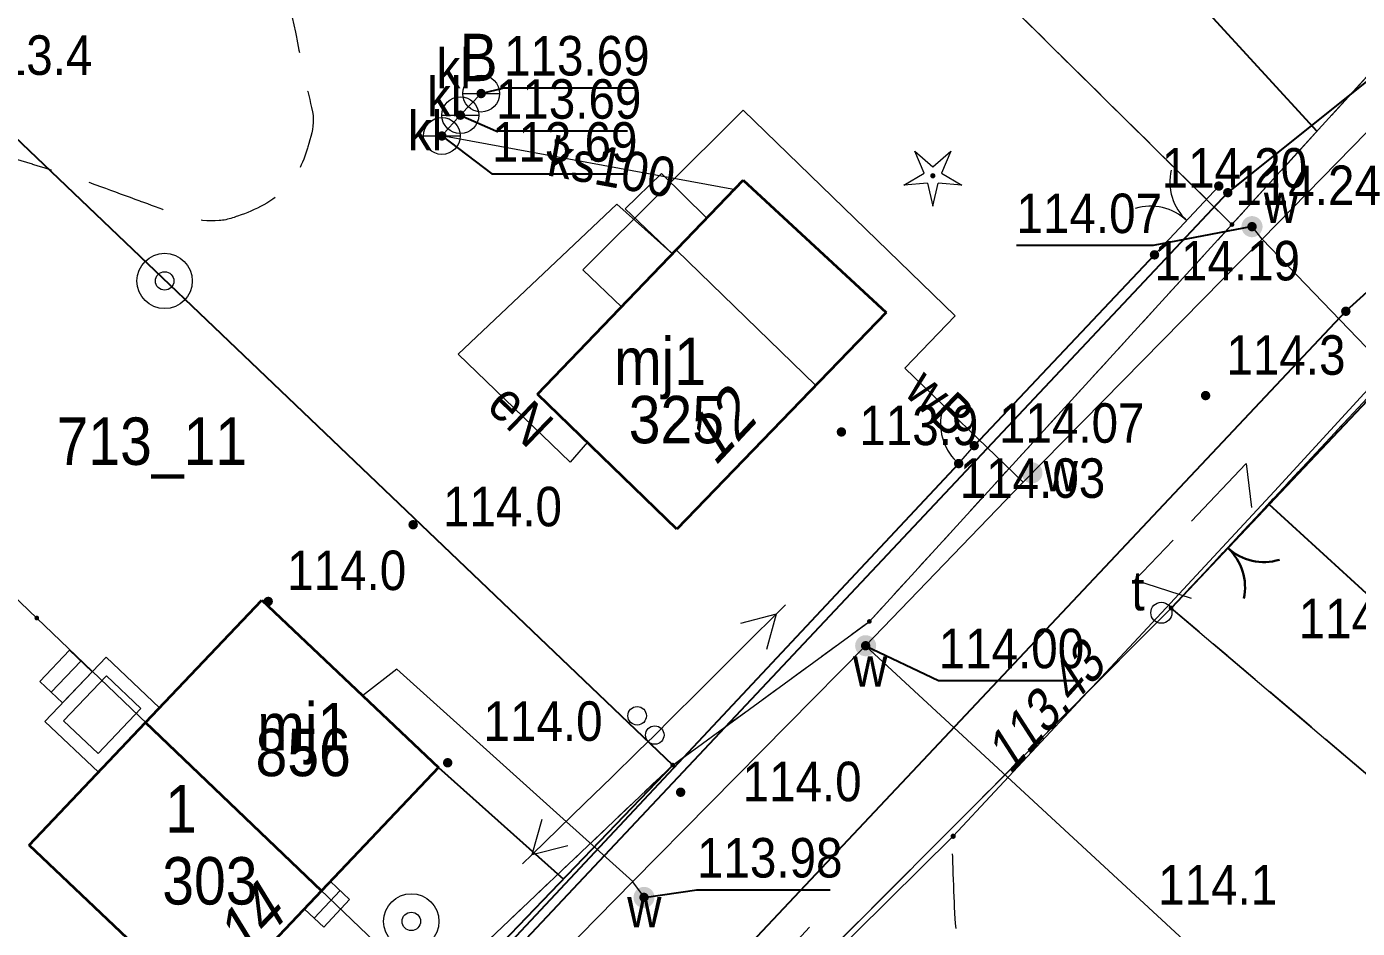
# Model space of a CAD drawing. Extents: x 6512885 to 6513481, y 5959590 to 5960000.
# Drawn here: x 6513094.7 to 6513145.2, y 5959840 to 5959874.2 of the extents above; entities that cross this region are included whole.
import ezdxf
from ezdxf.enums import TextEntityAlignment as Align

# ---------------------------------------------------------------- set-up
doc = ezdxf.new("R2010")
doc.units = 0
doc.header["$MEASUREMENT"] = 0
for name, pattern in [('217-1000', [2.8, 2.1, -0.7]), ('218-1000', [1.4, 0.7, -0.7]), ('219-1000', [0]), ('3.0_1.5', [4.5, 3, -1.5]), ('ktok02-1000', [0]), ('ktok04-1000', [0]), ('mz3.0_1.0', [4, 3, -1])]:
    doc.linetypes.add(name, pattern=pattern)
doc.layers.get('0').update_dxf_attribs({"color": 2, "linetype": 'CONTINUOUS', "lineweight": 5})
for name, color, linetype in [('203-Punkt załamania granicy działki nie stabilizowany', 7, 'CONTINUOUS'), ('210-Oznaczenie użytku', 7, 'CONTINUOUS'), ('211-Nr działki', 7, 'CONTINUOUS'), ('217-Granica konturu klasyfikcyjnego', 7, 'CONTINUOUS'), ('218-Granica użytku', 7, 'CONTINUOUS'), ('219-Linia granicy', 7, 'CONTINUOUS'), ('238-Punkt adresowy budynku', 7, 'CONTINUOUS'), ('312-Budynek (powierzchnia)', 7, 'CONTINUOUS'), ('312-Numer ewidencyjny budynku', 7, 'CONTINUOUS'), ('312-Numer ewidencyjny budynku-Atr124', 7, 'CONTINUOUS'), ('352-schody (powierzchnia)', 7, 'CONTINUOUS'), ('354-Taras weranda', 7, 'CONTINUOUS'), ('510-Podpora jednosłupowa symb.-SEPOW', 7, 'CONTINUOUS'), ('521-Kierunek linii-STPOW', 7, 'CONTINUOUS'), ('626-Punkt rzędnej przewodu-STPOD', 7, 'CONTINUOUS'), ('626-Punkt rzędnej przewodu-STPOD-Atr2', 7, 'CONTINUOUS'), ('811-Warstwica ciągła linia', 7, 'CONTINUOUS'), ('812-Warstwica pomocnicza linia', 7, 'CONTINUOUS'), ('905-Brama w ogrodzeniu', 7, 'CONTINUOUS'), ('brama (linia)', 7, 'CONTINUOUS'), ('brama (linia) - symbol', 7, 'CONTINUOUS'), ('drzewo iglaste (punkt)', 7, 'CONTINUOUS'), ('furtka (linia)', 7, 'CONTINUOUS'), ('furtka (linia) - symbol', 7, 'CONTINUOUS'), ('inny blok budynku (powierzchna)', 7, 'CONTINUOUS'), ('jezdnia (powierzchnia)', 7, 'CONTINUOUS'), ('krawężnik (linia)', 7, 'CONTINUOUS'), ('ogrodzenie trwałe (linia)', 7, 'CONTINUOUS'), ('osadnik kanalizacji lokalnej (dół Chambeau) (punkt)', 7, 'CONTINUOUS'), ('osadnik kanalizacji lokalnej (dół Chambeau) (punkt)-Atr17', 7, 'CONTINUOUS'), ('przewód elektroenergetyczny (linia)', 7, 'CONTINUOUS'), ('przewód elektroenergetyczny (linia)-Atr1', 7, 'CONTINUOUS'), ('przewód elektroenergetyczny niskiego napięcia (linia) - symbol', 7, 'CONTINUOUS'), ('przewód kanalizacyjny (linia)', 7, 'CONTINUOUS'), ('przewód kanalizacyjny (linia)-Atr1', 7, 'CONTINUOUS'), ('przewód telekomunikacyjny (linia)', 7, 'CONTINUOUS'), ('przewód wodociągowy (linia)', 7, 'CONTINUOUS'), ('przewód wodociągowy (linia)-Atr1', 7, 'CONTINUOUS'), ('punkt o określonej wysokości (sieć kanalizacyjna)', 7, 'CONTINUOUS'), ('punkt o określonej wysokości (sieć kanalizacyjna)-Atr2', 7, 'CONTINUOUS'), ('punkt o określonej wysokości (sieć wodociągowa)', 7, 'CONTINUOUS'), ('punkt o określonej wysokości (sieć wodociągowa)-Atr2', 7, 'CONTINUOUS'), ('punkt wysokościowy naturalny', 7, 'CONTINUOUS'), ('punkt wysokościowy naturalny-Atr2', 7, 'CONTINUOUS'), ('punkt wysokościowy sztuczny', 7, 'CONTINUOUS'), ('punkt wysokościowy sztuczny-Atr2', 7, 'CONTINUOUS'), ('studnia (punkt)', 7, 'CONTINUOUS'), ('właz okrągły - siec telekomunikacyjna (punkt)', 7, 'CONTINUOUS'), ('właz okrągły - siec telekomunikacyjna (punkt)-Atr17', 7, 'CONTINUOUS'), ('zasuwa - siec wodociągowa (punkt)', 7, 'CONTINUOUS'), ('zasuwa - siec wodociągowa (punkt)-Atr17', 7, 'CONTINUOUS')]:
    doc.layers.add(name, color=color, linetype=linetype)
doc.styles.get("Standard").update_dxf_attribs({"font": 'txt', "width": 0.75})
doc.linetypes.add('902-1000', pattern='A,5,0,[1,ksztalty.shx,S=1,R=0,X=0,Y=0],5', length=10)

# ---------------------------------------------------------------- blocks, each defined once
blk = doc.blocks.new('US13')
at = {"color": 0, "linetype": 'Continuous', "lineweight": 13}
for radius in [1.05, 0.35]:
    blk.add_circle((0, 0), radius, dxfattribs=at)
blk = doc.blocks.new('PW01')
at = {"linetype": 'Continuous', "lineweight": 13}
h = blk.add_hatch(color=0, dxfattribs=at)
edge = h.paths.add_edge_path()
edge.add_arc((0, 0), 0.18, 0, 360)
blk = doc.blocks.new('US07')
at = {"color": 0, "linetype": 'Continuous', "lineweight": 13}
blk.add_line((-0.7, 0), (0.7, 0), dxfattribs=at)
blk.add_circle((0, 0), 0.7, dxfattribs=at)
blk = doc.blocks.new('510')
at = {"color": 0, "linetype": 'Continuous', "lineweight": 0}
blk.add_circle((0, 0), 0.35, dxfattribs=at)
blk = doc.blocks.new('US25')
at = {"linetype": 'Continuous', "lineweight": 13}
h = blk.add_hatch(color=0, dxfattribs=at)
edge = h.paths.add_edge_path()
edge.add_arc((0, 0), 0.4, 0, 360)
blk = doc.blocks.new('521')
at = {"color": 0, "linetype": 'Continuous', "lineweight": 0}
for p, q in [((6.65, 0), (5.519, 1.131)), ((1.05, 0), (9.05, 0)), ((4.581, 0), (3.45, -1.131))]:
    blk.add_line(p, q, dxfattribs=at)
blk = doc.blocks.new('OP011')
at = {"linetype": 'Continuous', "lineweight": 13}
h = blk.add_hatch(color=0, dxfattribs=at)
edge = h.paths.add_edge_path()
edge.add_arc((0, 0), 0.1, 0, 360)
at = {"color": 0, "linetype": 'Continuous', "lineweight": 13}
for p, q in [((-0.324, 0.105), (-0.679, 0.935)), ((-0.679, 0.935), (0, 0.341)), ((0, 0.341), (0.679, 0.935)), ((0.679, 0.935), (0.324, 0.105)), ((-1.099, -0.357), (-0.324, 0.105)), ((0.324, 0.105), (1.099, -0.357)), ((-0.2, -0.275), (-1.099, -0.357)), ((-0.2, -0.275), (0, -1.155)), ((0, -1.155), (0.2, -0.275)), ((1.099, -0.357), (0.2, -0.275))]:
    blk.add_line(p, q, dxfattribs=at)
blk = doc.blocks.new('621')
at = {"linetype": 'Continuous', "lineweight": 0}
h = blk.add_hatch(color=0, dxfattribs=at)
edge = h.paths.add_edge_path()
edge.add_arc((0, 0), 0.1, 0, 360)
blk = doc.blocks.new('PW02')
at = {"linetype": 'Continuous', "lineweight": 13}
h = blk.add_hatch(color=0, dxfattribs=at)
edge = h.paths.add_edge_path()
edge.add_arc((0, 0), 0.18, 0, 360)
blk = doc.blocks.new('US22')
at = {"color": 0, "linetype": 'Continuous', "lineweight": 0}
blk.add_circle((0, 0), 0.4, dxfattribs=at)
blk = doc.blocks.new('905')
at = {"color": 0, "linetype": 'Continuous', "lineweight": 30}
for centre, start, end in [((-2, 0), 0, 60), ((2, 0), 120, 180)]:
    blk.add_arc(centre, 2, start, end, dxfattribs=at)
blk = doc.blocks.new('PE04')
at = {"color": 0, "linetype": 'Continuous', "lineweight": 13}
for p, q in [((6.5, 0), (5.288, 0.7)), ((0.9, 0), (0, 0)), ((0.9, 0), (2.3, 0)), ((2.3, 0), (3.7, 0)), ((3.7, 0), (5.1, 0)), ((5.1, 0), (6.5, 0)), ((6.5, 0), (5.288, -0.7)), ((6.5, 0), (7, 0))]:
    blk.add_line(p, q, dxfattribs=at)
blk = doc.blocks.new('OK02')
at = {"color": 0, "linetype": 'Continuous', "lineweight": 0}
for centre, start, end in [((-2, 0), 0, 60), ((2, 0), 120, 180)]:
    blk.add_arc(centre, 2, start, end, dxfattribs=at)
blk = doc.blocks.new('OK04')
at = {"color": 0, "linetype": 'Continuous', "lineweight": 0}
blk.add_arc((2, 0), 2, 120, 180, dxfattribs=at)
blk = doc.blocks.new('203')
at = {"linetype": 'Continuous', "lineweight": 0}
h = blk.add_hatch(color=0, dxfattribs=at)
edge = h.paths.add_edge_path()
edge.add_arc((0, 0), 0.09, 0, 360)

msp = doc.modelspace()

# ---------------------------------------------------------------- linework, layer by layer
at = {"layer": '217-Granica konturu klasyfikcyjnego', "color": 3, "linetype": '217-1000', "lineweight": 13, "flags": 128}
for points in [[(6513109.96, 5959896.8), (6513140.48, 5959866.67)], [(6513140.48, 5959866.67), (6513166.52, 5959895.23)], [(6513138.17, 5959852.12), (6513114.7, 5959828.57)], [(6513177.65, 5959818.6), (6513138.17, 5959852.12)]]:
    msp.add_lwpolyline(points, dxfattribs=at)
at = {"layer": '218-Granica użytku', "color": 3, "linetype": '218-1000', "lineweight": 13, "flags": 128}
for points in [[(6513140.48, 5959866.67), (6513109.96, 5959896.8)], [(6513140.48, 5959866.67), (6513166.52, 5959895.23)], [(6513081.92, 5959881.81), (6513119.26, 5959846.16)], [(6513157.34, 5959872.64), (6513138.17, 5959852.12)], [(6513126.72, 5959851.61), (6513140.48, 5959866.67)], [(6513138.17, 5959852.12), (6513114.7, 5959828.57)], [(6513177.65, 5959818.6), (6513138.17, 5959852.12)], [(6513119.26, 5959846.16), (6513126.72, 5959851.61)], [(6513110.07, 5959837.43), (6513119.26, 5959846.16)]]:
    msp.add_lwpolyline(points, dxfattribs=at)
at = {"layer": '219-Linia granicy', "color": 7, "linetype": '219-1000', "lineweight": 13, "flags": 128}
for points in [[(6513140.48, 5959866.67), (6513104.19, 5959902.51)], [(6513140.48, 5959866.67), (6513166.52, 5959895.23)], [(6513119.26, 5959846.16), (6513081.92, 5959881.81)], [(6513157.34, 5959872.64), (6513138.17, 5959852.12)], [(6513126.72, 5959851.61), (6513140.48, 5959866.67)], [(6513082.65, 5959863.7), (6513095.13, 5959851.74)], [(6513114.7, 5959828.57), (6513138.17, 5959852.12)], [(6513138.17, 5959852.12), (6513177.65, 5959818.6)], [(6513095.13, 5959851.74), (6513110.07, 5959837.43)], [(6513119.26, 5959846.16), (6513126.72, 5959851.61)], [(6513119.26, 5959846.16), (6513110.07, 5959837.43)]]:
    msp.add_lwpolyline(points, dxfattribs=at)
at = {"layer": '312-Budynek (powierzchnia)', "color": 7, "linetype": 'Continuous', "lineweight": 35, "flags": 128}
for points in [[(6513114.13, 5959860.24), (6513121.93, 5959868.36)], [(6513121.93, 5959868.36), (6513127.36, 5959863.33)], [(6513127.36, 5959863.33), (6513119.41, 5959855.11)], [(6513119.41, 5959855.11), (6513114.13, 5959860.24)], [(6513099.26, 5959847.78), (6513103.67, 5959852.42)], [(6513103.67, 5959852.42), (6513110.37, 5959846.07)], [(6513094.84, 5959843.12), (6513099.26, 5959847.78)], [(6513099.26, 5959847.78), (6513105.93, 5959841.39)], [(6513105.93, 5959841.39), (6513099.26, 5959847.78)], [(6513110.37, 5959846.07), (6513105.93, 5959841.39)], [(6513101.54, 5959836.76), (6513094.84, 5959843.12)], [(6513105.93, 5959841.39), (6513101.54, 5959836.76)]]:
    msp.add_lwpolyline(points, dxfattribs=at)
at = {"layer": '352-schody (powierzchnia)', "color": 7, "linetype": 'Continuous', "lineweight": 18}
for p, q in [((6513096.37, 5959850.52), (6513095.25, 5959849.33)), ((6513095.67, 5959848.93), (6513096.8, 5959850.11)), ((6513097.23, 5959849.7), (6513096.37, 5959850.52)), ((6513096.11, 5959848.52), (6513097.23, 5959849.7)), ((6513095.25, 5959849.33), (6513096.11, 5959848.52)), ((6513105.29, 5959840.7), (6513106.27, 5959841.75)), ((6513106.27, 5959841.75), (6513107, 5959841.06)), ((6513105.65, 5959840.35), (6513106.64, 5959841.4)), ((6513107, 5959841.06), (6513106.02, 5959840.01)), ((6513106.02, 5959840.01), (6513105.29, 5959840.7))]:
    msp.add_line(p, q, dxfattribs=at)
at = {"layer": '352-schody (powierzchnia)', "color": 7, "linetype": 'Continuous', "lineweight": 18, "flags": 128}
msp.add_lwpolyline([(6513120.54, 5959866.93), (6513119.26, 5959865.55), (6513117.45, 5959867.27), (6513118.83, 5959868.61)], close=True, dxfattribs=at)
msp.add_lwpolyline([(6513120.54, 5959866.93), (6513119.26, 5959865.55), (6513117.45, 5959867.27), (6513118.83, 5959868.61)], close=True, dxfattribs=at)
at = {"layer": '354-Taras weranda', "color": 0, "lineweight": 13}
for p, q in [((6513095.44, 5959847.82), (6513097.76, 5959850.26)), ((6513097.76, 5959850.26), (6513099.79, 5959848.33)), ((6513096.147, 5959847.838), (6513097.778, 5959849.553)), ((6513097.778, 5959849.553), (6513099.083, 5959848.312)), ((6513099.083, 5959848.312), (6513097.452, 5959846.597)), ((6513099.79, 5959848.33), (6513097.47, 5959845.89)), ((6513097.47, 5959845.89), (6513095.44, 5959847.82)), ((6513097.452, 5959846.597), (6513096.147, 5959847.838))]:
    msp.add_line(p, q, dxfattribs=at)
at = {"layer": '811-Warstwica ciągła linia', "color": 32, "linetype": 'Continuous', "lineweight": 13, "flags": 128}
msp.add_lwpolyline([(6513130.014, 5959839.957), (6513129.992, 5959840.148), (6513129.976, 5959840.339), (6513129.964, 5959840.531), (6513129.96, 5959840.61), (6513129.955, 5959840.724), (6513129.947, 5959840.942), (6513129.938, 5959841.16), (6513129.93, 5959841.378), (6513129.921, 5959841.596), (6513129.913, 5959841.814), (6513129.905, 5959842.032), (6513129.898, 5959842.25), (6513129.89, 5959842.468), (6513129.883, 5959842.686), (6513129.88, 5959842.79)], dxfattribs=at)
at = {"layer": '812-Warstwica pomocnicza linia', "color": 32, "linetype": '3.0_1.5', "lineweight": 13, "flags": 128}
msp.add_lwpolyline([(6513103.44, 5959894.01), (6513103.419, 5959893.755), (6513103.398, 5959893.5), (6513103.377, 5959893.245), (6513103.356, 5959892.99), (6513103.335, 5959892.735), (6513103.314, 5959892.48), (6513103.293, 5959892.225), (6513103.272, 5959891.97), (6513103.251, 5959891.715), (6513103.23, 5959891.46), (6513103.209, 5959891.205), (6513103.196, 5959891.033), (6513103.182, 5959890.861), (6513103.169, 5959890.689), (6513103.156, 5959890.517), (6513103.143, 5959890.345), (6513103.13, 5959890.173), (6513103.118, 5959890.001), (6513103.106, 5959889.829), (6513103.1, 5959889.74), (6513103.095, 5959889.657), (6513103.082, 5959889.431), (6513103.073, 5959889.205), (6513103.066, 5959888.979), (6513103.062, 5959888.753), (6513103.061, 5959888.527), (6513103.061, 5959888.301), (6513103.064, 5959888.075), (6513103.069, 5959887.849), (6513103.075, 5959887.623), (6513103.08, 5959887.48), (6513103.083, 5959887.397), (6513103.096, 5959887.063), (6513103.109, 5959886.729), (6513103.123, 5959886.395), (6513103.138, 5959886.061), (6513103.153, 5959885.727), (6513103.169, 5959885.393), (6513103.185, 5959885.059), (6513103.201, 5959884.725), (6513103.218, 5959884.391), (6513103.23, 5959884.14), (6513103.234, 5959884.057), (6513103.243, 5959883.871), (6513103.251, 5959883.684), (6513103.26, 5959883.498), (6513103.269, 5959883.312), (6513103.279, 5959883.126), (6513103.29, 5959882.94), (6513103.302, 5959882.754), (6513103.315, 5959882.568), (6513103.331, 5959882.383), (6513103.34, 5959882.28), (6513103.349, 5959882.197), (6513103.375, 5959882.018), (6513103.408, 5959881.84), (6513103.448, 5959881.663), (6513103.492, 5959881.487), (6513103.538, 5959881.311), (6513103.585, 5959881.136), (6513103.63, 5959880.96), (6513103.673, 5959880.783), (6513103.712, 5959880.606), (6513103.73, 5959880.51), (6513103.745, 5959880.428), (6513103.813, 5959880.03), (6513103.878, 5959879.632), (6513103.942, 5959879.234), (6513104.004, 5959878.835), (6513104.067, 5959878.436), (6513104.131, 5959878.037), (6513104.196, 5959877.639), (6513104.265, 5959877.241), (6513104.338, 5959876.844), (6513104.4, 5959876.53), (6513104.417, 5959876.448), (6513104.473, 5959876.173), (6513104.531, 5959875.898), (6513104.589, 5959875.623), (6513104.648, 5959875.348), (6513104.707, 5959875.073), (6513104.766, 5959874.799), (6513104.825, 5959874.524), (6513104.883, 5959874.249), (6513104.94, 5959873.974), (6513104.98, 5959873.78), (6513104.997, 5959873.698), (6513105.024, 5959873.561), (6513105.051, 5959873.424), (6513105.078, 5959873.287), (6513105.105, 5959873.15), (6513105.132, 5959873.013), (6513105.159, 5959872.876), (6513105.185, 5959872.739), (6513105.212, 5959872.602), (6513105.239, 5959872.465), (6513105.25, 5959872.41), (6513105.267, 5959872.328), (6513105.3, 5959872.175), (6513105.335, 5959872.022), (6513105.372, 5959871.869), (6513105.409, 5959871.716), (6513105.447, 5959871.563), (6513105.484, 5959871.41), (6513105.52, 5959871.258), (6513105.554, 5959871.105), (6513105.586, 5959870.952), (6513105.6, 5959870.88), (6513105.613, 5959870.798), (6513105.622, 5959870.668), (6513105.621, 5959870.538), (6513105.609, 5959870.407), (6513105.588, 5959870.275), (6513105.561, 5959870.144), (6513105.529, 5959870.012), (6513105.492, 5959869.88), (6513105.454, 5959869.749), (6513105.414, 5959869.618), (6513105.4, 5959869.57), (6513105.375, 5959869.489), (6513105.338, 5959869.374), (6513105.299, 5959869.261), (6513105.258, 5959869.15), (6513105.213, 5959869.04), (6513105.165, 5959868.932), (6513105.113, 5959868.826), (6513105.057, 5959868.72), (6513104.997, 5959868.615), (6513104.931, 5959868.511), (6513104.91, 5959868.48), (6513104.861, 5959868.409), (6513104.777, 5959868.296), (6513104.691, 5959868.188), (6513104.601, 5959868.085), (6513104.507, 5959867.987), (6513104.41, 5959867.893), (6513104.308, 5959867.804), (6513104.202, 5959867.718), (6513104.092, 5959867.637), (6513103.976, 5959867.559), (6513103.93, 5959867.53), (6513103.857, 5959867.486), (6513103.738, 5959867.417), (6513103.618, 5959867.353), (6513103.498, 5959867.293), (6513103.377, 5959867.236), (6513103.255, 5959867.182), (6513103.131, 5959867.13), (6513103.006, 5959867.081), (6513102.879, 5959867.033), (6513102.75, 5959866.987), (6513102.7, 5959866.97), (6513102.619, 5959866.943), (6513102.557, 5959866.922), (6513102.494, 5959866.903), (6513102.431, 5959866.885), (6513102.368, 5959866.869), (6513102.305, 5959866.854), (6513102.242, 5959866.842), (6513102.179, 5959866.832), (6513102.115, 5959866.824), (6513102.07, 5959866.82), (6513102.052, 5959866.819), (6513101.896, 5959866.811), (6513101.738, 5959866.81), (6513101.58, 5959866.814), (6513101.421, 5959866.825), (6513101.263, 5959866.841), (6513101.105, 5959866.864), (6513100.949, 5959866.894), (6513100.794, 5959866.931), (6513100.642, 5959866.975), (6513100.51, 5959867.02), (6513100.492, 5959867.026), (6513100.348, 5959867.079), (6513100.204, 5959867.132), (6513100.06, 5959867.185), (6513099.916, 5959867.238), (6513099.772, 5959867.292), (6513099.628, 5959867.345), (6513099.484, 5959867.398), (6513099.341, 5959867.451), (6513099.197, 5959867.504), (6513099.07, 5959867.55), (6513099.053, 5959867.556), (6513098.867, 5959867.624), (6513098.681, 5959867.693), (6513098.495, 5959867.761), (6513098.309, 5959867.829), (6513098.123, 5959867.897), (6513097.937, 5959867.965), (6513097.751, 5959868.033), (6513097.565, 5959868.101), (6513097.379, 5959868.169), (6513097.21, 5959868.23), (6513097.193, 5959868.236), (6513096.972, 5959868.315), (6513096.75, 5959868.391), (6513096.528, 5959868.465), (6513096.305, 5959868.538), (6513096.082, 5959868.609), (6513095.858, 5959868.679), (6513095.634, 5959868.748), (6513095.41, 5959868.817), (6513095.186, 5959868.886), (6513094.98, 5959868.95), (6513094.962, 5959868.956), (6513094.748, 5959869.022), (6513094.533, 5959869.087), (6513094.318, 5959869.152), (6513094.103, 5959869.215), (6513093.887, 5959869.277), (6513093.671, 5959869.338), (6513093.454, 5959869.398), (6513093.237, 5959869.455), (6513093.02, 5959869.511), (6513092.82, 5959869.56), (6513092.802, 5959869.564), (6513092.631, 5959869.603), (6513092.46, 5959869.64), (6513092.288, 5959869.674), (6513092.116, 5959869.706), (6513091.944, 5959869.737), (6513091.771, 5959869.768), (6513091.599, 5959869.798), (6513091.426, 5959869.829), (6513091.254, 5959869.86), (6513091.1, 5959869.89), (6513091.082, 5959869.894), (6513090.938, 5959869.92), (6513090.794, 5959869.943), (6513090.651, 5959869.966), (6513090.507, 5959869.989), (6513090.364, 5959870.015), (6513090.221, 5959870.045), (6513090.08, 5959870.081), (6513089.939, 5959870.124), (6513089.8, 5959870.176), (6513089.68, 5959870.23), (6513089.663, 5959870.239), (6513089.534, 5959870.316), (6513089.419, 5959870.409), (6513089.316, 5959870.513), (6513089.223, 5959870.628), (6513089.137, 5959870.75), (6513089.057, 5959870.878), (6513088.98, 5959871.009), (6513088.905, 5959871.14), (6513088.829, 5959871.27), (6513088.76, 5959871.38), (6513088.75, 5959871.396), (6513088.515, 5959871.762), (6513088.282, 5959872.13), (6513088.052, 5959872.499), (6513087.822, 5959872.868), (6513087.593, 5959873.237), (6513087.363, 5959873.606), (6513087.131, 5959873.974), (6513086.898, 5959874.34), (6513086.661, 5959874.704), (6513086.43, 5959875.05), (6513086.42, 5959875.065), (6513086.167, 5959875.439), (6513085.912, 5959875.81), (6513085.656, 5959876.181), (6513085.398, 5959876.551), (6513085.14, 5959876.92), (6513084.88, 5959877.288), (6513084.618, 5959877.655), (6513084.356, 5959878.022), (6513084.093, 5959878.389), (6513083.84, 5959878.74), (6513083.829, 5959878.755), (6513083.731, 5959878.889), (6513083.631, 5959879.02), (6513083.53, 5959879.151), (6513083.428, 5959879.28), (6513083.323, 5959879.408), (6513083.217, 5959879.535), (6513083.11, 5959879.661), (6513083.001, 5959879.786), (6513082.89, 5959879.91), (6513082.79, 5959880.02), (6513082.777, 5959880.034), (6513082.662, 5959880.153), (6513082.542, 5959880.267), (6513082.419, 5959880.375), (6513082.292, 5959880.478), (6513082.161, 5959880.578), (6513082.027, 5959880.674), (6513081.891, 5959880.768), (6513081.751, 5959880.86), (6513081.608, 5959880.95), (6513081.48, 5959881.03), (6513081.464, 5959881.04), (6513081.332, 5959881.122), (6513081.199, 5959881.204), (6513081.066, 5959881.283), (6513080.931, 5959881.358), (6513080.795, 5959881.426), (6513080.657, 5959881.486), (6513080.517, 5959881.535), (6513080.375, 5959881.572), (6513080.229, 5959881.594), (6513080.1, 5959881.6), (6513080.081, 5959881.6), (6513079.952, 5959881.599), (6513079.823, 5959881.597), (6513079.694, 5959881.596), (6513079.565, 5959881.594), (6513079.436, 5959881.592), (6513079.307, 5959881.589), (6513079.178, 5959881.587), (6513079.049, 5959881.585), (6513078.92, 5959881.582), (6513078.81, 5959881.58)], dxfattribs=at)
at = {"layer": 'brama (linia)', "color": 7, "linetype": 'ktok02-1000', "lineweight": 18, "flags": 128}
msp.add_lwpolyline([(6513137.54, 5959865.52), (6513139.98, 5959868.13)], dxfattribs=at)
at = {"layer": 'furtka (linia)', "color": 7, "linetype": 'ktok04-1000', "lineweight": 18, "flags": 128}
msp.add_lwpolyline([(6513130.11, 5959857.6), (6513130.7, 5959858.28)], dxfattribs=at)
at = {"layer": 'inny blok budynku (powierzchna)', "color": 7, "linetype": 'Continuous', "lineweight": 18, "flags": 128}
msp.add_lwpolyline([(6513121.93, 5959868.36), (6513127.36, 5959863.33), (6513124.68, 5959860.58), (6513119.4, 5959865.7)], close=True, dxfattribs=at)
at = {"layer": 'jezdnia (powierzchnia)', "color": 7, "linetype": 'mz3.0_1.0', "lineweight": 18, "flags": 128}
for points in [[(6513141.01, 5959857.59), (6513136.8, 5959853.18)], [(6513141.02, 5959857.6), (6513141.22, 5959855.93)], [(6513138.95, 5959852.48), (6513136.8, 5959853.18)]]:
    msp.add_lwpolyline(points, dxfattribs=at)
at = {"layer": 'krawężnik (linia)', "color": 7, "linetype": 'Continuous', "lineweight": 25, "flags": 128}
for points in [[(6513182.22, 5959910.66), (6513174.34, 5959902.11), (6513156.61, 5959883.32), (6513147.36, 5959873.52), (6513140.32, 5959867.88)], [(6513171.94, 5959890.53), (6513167.33, 5959885.71), (6513160.87, 5959879.06), (6513155.01, 5959872.62), (6513144.8, 5959863.38)], [(6513140.32, 5959867.88), (6513102.55, 5959827.72)], [(6513107.03, 5959823.27), (6513144.8, 5959863.38)]]:
    msp.add_lwpolyline(points, dxfattribs=at)
at = {"layer": 'ogrodzenie trwałe (linia)', "color": 7, "linetype": '902-1000', "lineweight": 25, "flags": 128}
for points in [[(6513100.87, 5959828.7), (6513101.72, 5959827.9), (6513119.26, 5959846.16), (6513081.92, 5959881.81), (6513063.59, 5959864.94), (6513066.26, 5959861.91)], [(6513139.47, 5959874.82), (6513143.7, 5959870.21)], [(6513157.34, 5959872.64), (6513149.55, 5959864.16), (6513138.17, 5959852.12)], [(6513137.54, 5959865.52), (6513130.7, 5959858.28)], [(6513130.11, 5959857.6), (6513102.29, 5959827.9), (6513101.1, 5959828.75), (6513090.56, 5959817.8)], [(6513145.88, 5959852.4), (6513141.89, 5959856.05)], [(6513110.37, 5959846.07), (6513115.11, 5959841.83)]]:
    msp.add_lwpolyline(points, dxfattribs=at)
at = {"layer": 'przewód elektroenergetyczny (linia)', "color": 1, "linetype": 'Continuous', "lineweight": 18, "flags": 128}
msp.add_lwpolyline([(6513116.03, 5959858.41), (6513115.37, 5959857.65), (6513111.12, 5959861.75), (6513117.14, 5959867.44), (6513119.26, 5959865.55)], dxfattribs=at)
at = {"layer": 'przewód kanalizacyjny (linia)', "color": 34, "linetype": 'Continuous', "lineweight": 18, "flags": 128}
msp.add_lwpolyline([(6513121.64, 5959867.99), (6513110.5, 5959870.03), (6513111.2, 5959870.82), (6513111.99, 5959871.64)], dxfattribs=at)
at = {"layer": 'przewód telekomunikacyjny (linia)', "color": 30, "linetype": 'Continuous', "lineweight": 18, "flags": 128}
msp.add_lwpolyline([(6513189.78, 5959908.1), (6513177.73, 5959894.81), (6513172.73, 5959889.51), (6513162.22, 5959878.48), (6513142.1, 5959856.55), (6513137.8, 5959851.94), (6513129.9, 5959843.46), (6513123.73, 5959837.36), (6513123.65, 5959835.92), (6513120.93, 5959833.07), (6513119.68, 5959833.23), (6513097.69, 5959810.47), (6513094.05, 5959806.72), (6513083.2, 5959795.33), (6513075.66, 5959788.15), (6513077.94, 5959786.08)], dxfattribs=at)
at = {"layer": 'przewód wodociągowy (linia)', "color": 5, "linetype": 'Continuous', "lineweight": 18, "flags": 128}
for points in [[(6513151.26, 5959875.98), (6513141.63, 5959866.12), (6513132.56, 5959856.9), (6513126.58, 5959850.69), (6513117.73, 5959841.73), (6513118.17, 5959841.14)], [(6513132.56, 5959856.9), (6513128.07, 5959861.22), (6513129.98, 5959863.21), (6513121.93, 5959871.01), (6513115.85, 5959864.95), (6513117.33, 5959863.54)], [(6513141.63, 5959866.12), (6513141.24, 5959866.59)], [(6513141.63, 5959866.12), (6513150.19, 5959857.23)], [(6513126.58, 5959850.69), (6513144.86, 5959833.77), (6513143.94, 5959832.72)], [(6513117.75, 5959841.75), (6513108.79, 5959849.8), (6513107.49, 5959848.79)], [(6513117.75, 5959841.75), (6513097.71, 5959821.33), (6513090.54, 5959813.68), (6513073.73, 5959796.94), (6513063.96, 5959786.73), (6513056.13, 5959778.75), (6513028.11, 5959748.83), (6513019.51, 5959739.84), (6512994.81, 5959713.09), (6512980.88, 5959697.84), (6512968.06, 5959683.72), (6512951.62, 5959665.18), (6512929.22, 5959641.74), (6512903.17, 5959615.07), (6512900.88, 5959612.72), (6512891.834, 5959604.09)]]:
    msp.add_lwpolyline(points, dxfattribs=at)
at = {"layer": 'punkt o określonej wysokości (sieć kanalizacyjna)-Atr2', "color": 7, "flags": 128}
for points in [[(6513111.99, 5959871.64), (6513112.86, 5959871.86), (6513117.855, 5959871.86)], [(6513111.2, 5959870.82), (6513112.55, 5959870.22), (6513117.545, 5959870.22)], [(6513110.5, 5959870.03), (6513112.4, 5959868.59), (6513117.395, 5959868.59)]]:
    msp.add_lwpolyline(points, dxfattribs=at)
at = {"layer": 'punkt o określonej wysokości (sieć wodociągowa)-Atr2', "color": 7, "flags": 128}
for points in [[(6513141.24, 5959866.59), (6513137.49, 5959865.88), (6513132.304, 5959865.88)], [(6513126.58, 5959850.69), (6513129.35, 5959849.37), (6513134.515, 5959849.37)], [(6513118.17, 5959841.14), (6513120.18, 5959841.43), (6513125.239, 5959841.43)]]:
    msp.add_lwpolyline(points, dxfattribs=at)

# ---------------------------------------------------------------- block references
at = {"layer": '203-Punkt załamania granicy działki nie stabilizowany', "color": 7, "linetype": 'Continuous', "lineweight": 13}
for p in [(6513140.48, 5959866.67), (6513138.17, 5959852.12), (6513095.13, 5959851.74), (6513126.72, 5959851.61), (6513119.26, 5959846.16)]:
    msp.add_blockref('203', p, dxfattribs=at)
at = {"layer": '510-Podpora jednosłupowa symb.-SEPOW', "color": 7, "linetype": 'Continuous', "lineweight": 13}
for p in [(6513117.91, 5959848.03), (6513118.58, 5959847.3)]:
    msp.add_blockref('510', p, dxfattribs=at)
at = {"layer": '521-Kierunek linii-STPOW', "color": 7, "linetype": 'Continuous', "lineweight": 13, "rotation": 47.148}
msp.add_blockref('521', (6513118.3, 5959833.38), dxfattribs=at)
at = {"layer": '626-Punkt rzędnej przewodu-STPOD', "color": 30, "linetype": 'Continuous', "lineweight": 13}
msp.add_blockref('621', (6513129.9, 5959843.46), dxfattribs=at)
at = {"layer": '905-Brama w ogrodzeniu', "color": 7, "linetype": 'Continuous', "lineweight": 25, "rotation": 227.398}
msp.add_blockref('905', (6513140.33, 5959854.39), dxfattribs=at)
at = {"layer": 'brama (linia) - symbol', "color": 7, "linetype": 'Continuous', "lineweight": 18, "rotation": 46.92800000000001}
msp.add_blockref('OK02', (6513138.76, 5959866.825), dxfattribs=at)
at = {"layer": 'drzewo iglaste (punkt)', "color": 94, "linetype": 'Continuous', "lineweight": 13}
msp.add_blockref('OP011', (6513129.13, 5959868.52), dxfattribs=at)
at = {"layer": 'furtka (linia) - symbol', "color": 7, "linetype": 'Continuous', "lineweight": 18, "rotation": 49.05399999999999}
msp.add_blockref('OK04', (6513130.11, 5959857.6), dxfattribs=at)
at = {"layer": 'osadnik kanalizacji lokalnej (dół Chambeau) (punkt)', "color": 7, "linetype": 'Continuous', "lineweight": 18}
for p in [(6513111.99, 5959871.64), (6513111.2, 5959870.82), (6513110.5, 5959870.03)]:
    msp.add_blockref('US07', p, dxfattribs=at)
at = {"layer": 'przewód elektroenergetyczny niskiego napięcia (linia) - symbol', "color": 1, "linetype": 'Continuous', "lineweight": 18}
for rotation in [44.949, 224.222]:
    msp.add_blockref('PE04', (6513118.58, 5959847.3), dxfattribs=dict(at, rotation=rotation))
at = {"layer": 'punkt o określonej wysokości (sieć kanalizacyjna)', "color": 34, "linetype": 'Continuous', "lineweight": 13}
for p in [(6513111.99, 5959871.64), (6513111.2, 5959870.82), (6513110.5, 5959870.03)]:
    msp.add_blockref('PW01', p, dxfattribs=at)
at = {"layer": 'punkt o określonej wysokości (sieć wodociągowa)', "color": 5, "linetype": 'Continuous', "lineweight": 13}
for p, rotation in [((6513141.24, 5959866.59), 310.4), ((6513126.58, 5959850.69), 46.146), ((6513118.17, 5959841.14), 307.185)]:
    msp.add_blockref('PW01', p, dxfattribs=dict(at, rotation=rotation))
at = {"layer": 'punkt wysokościowy naturalny', "color": 7, "linetype": 'Continuous', "lineweight": 13}
for p in [(6513139.48, 5959860.18), (6513125.66, 5959858.8), (6513109.41, 5959855.28), (6513103.91, 5959852.37), (6513110.72, 5959846.25), (6513119.56, 5959845.13)]:
    msp.add_blockref('PW01', p, dxfattribs=at)
at = {"layer": 'punkt wysokościowy sztuczny', "color": 7, "linetype": 'Continuous', "lineweight": 13}
for p in [(6513139.98, 5959868.13), (6513140.32, 5959867.88), (6513137.54, 5959865.52), (6513144.8, 5959863.38), (6513130.7, 5959858.28), (6513130.11, 5959857.6)]:
    msp.add_blockref('PW02', p, dxfattribs=at)
at = {"layer": 'studnia (punkt)', "color": 7, "linetype": 'Continuous', "lineweight": 18}
for p in [(6513099.98, 5959864.53), (6513109.34, 5959840.23)]:
    msp.add_blockref('US13', p, dxfattribs=at)
at = {"layer": 'właz okrągły - siec telekomunikacyjna (punkt)', "color": 7, "linetype": 'Continuous', "lineweight": 13}
msp.add_blockref('US22', (6513137.8, 5959851.94), dxfattribs=at)
at = {"layer": 'zasuwa - siec wodociągowa (punkt)', "color": 7, "linetype": 'Continuous', "lineweight": 13}
for p, rotation in [((6513141.24, 5959866.59), 310.4), ((6513132.89, 5959857.25), 46.254), ((6513126.58, 5959850.69), 46.146), ((6513118.17, 5959841.14), 307.185)]:
    msp.add_blockref('US25', p, dxfattribs=dict(at, rotation=rotation))

# ---------------------------------------------------------------- texts
at = {"layer": '210-Oznaczenie użytku', "color": 3, "linetype": 'Continuous', "lineweight": 18, "width": 0.9}
msp.add_text('B', height=1.8, dxfattribs=at).set_placement((6513111.17, 5959872.11))
at = {"layer": '211-Nr działki', "color": 7, "linetype": 'Continuous', "lineweight": 18, "width": 0.9}
msp.add_text('713_11', height=1.8, dxfattribs=at).set_placement((6513095.88, 5959857.55))
at = {"layer": '238-Punkt adresowy budynku', "color": 7, "linetype": 'Continuous', "lineweight": 18, "oblique": 15, "width": 0.9}
for s, rotation, p in [('12', 46.879, (6513121.68, 5959858.34)), ('14', 46.524, (6513103.83, 5959839.54))]:
    msp.add_text(s, height=1.8, rotation=rotation, dxfattribs=at).set_placement(p, align=Align.CENTER)
at = {"layer": '312-Numer ewidencyjny budynku', "color": 7, "linetype": 'Continuous', "lineweight": 18, "width": 0.9}
for s, p in [('325', (6513117.59, 5959860.17)), ('303', (6513099.89, 5959842.67))]:
    msp.add_text(s, height=1.8, dxfattribs=at).set_placement(p, align=Align.TOP_LEFT)
msp.add_text('856', height=1.8, dxfattribs=at).set_placement((6513103.43, 5959845.74))
at = {"layer": '312-Numer ewidencyjny budynku-Atr124', "color": 7, "width": 0.9}
for p in [(6513118.78, 5959861.48), (6513105.24, 5959847.62)]:
    msp.add_text('mj1', height=1.8, dxfattribs=at).set_placement(p, align=Align.MIDDLE_CENTER)
msp.add_text('1', height=1.8, dxfattribs=at).set_placement((6513100, 5959843.6))
at = {"layer": '626-Punkt rzędnej przewodu-STPOD-Atr2', "color": 30, "oblique": 15, "width": 0.9}
msp.add_text('113.43', height=1.5, rotation=47.832, dxfattribs=at).set_placement((6513132.05, 5959845.77))
at = {"layer": 'osadnik kanalizacji lokalnej (dół Chambeau) (punkt)-Atr17', "color": 7, "width": 0.9}
for p in [(6513110.3, 5959872.59), (6513109.94, 5959871.52), (6513109.21, 5959870.23)]:
    msp.add_text('kl', height=1.5, dxfattribs=at).set_placement(p, align=Align.MIDDLE_LEFT)
at = {"layer": 'przewód elektroenergetyczny (linia)-Atr1', "color": 1, "width": 0.9}
msp.add_text('eN', height=1.5, rotation=316.029, dxfattribs=at).set_placement((6513112.66, 5959860.26), align=Align.MIDDLE_LEFT)
at = {"layer": 'przewód kanalizacyjny (linia)-Atr1', "color": 34, "width": 0.9}
msp.add_text('ks100', height=1.5, rotation=-10.377, dxfattribs=at).set_placement((6513114.58, 5959869.28), align=Align.MIDDLE_LEFT)
at = {"layer": 'przewód wodociągowy (linia)-Atr1', "color": 5, "width": 0.9}
msp.add_text('wB', height=1.5, rotation=316.105, dxfattribs=at).set_placement((6513128.51, 5959860.8), align=Align.MIDDLE_LEFT)
at = {"layer": 'punkt o określonej wysokości (sieć kanalizacyjna)-Atr2', "color": 34, "width": 0.9}
for p in [(6513112.86, 5959871.875), (6513112.55, 5959870.235), (6513112.4, 5959868.605)]:
    msp.add_text('113.69', height=1.5, dxfattribs=at).set_placement(p, align=Align.BOTTOM_LEFT)
at = {"layer": 'punkt o określonej wysokości (sieć wodociągowa)-Atr2', "color": 5, "width": 0.9}
for s, p in [('114.07', (6513132.304, 5959865.895)), ('114.00', (6513129.35, 5959849.385)), ('113.98', (6513120.18, 5959841.445))]:
    msp.add_text(s, height=1.5, dxfattribs=at).set_placement(p, align=Align.BOTTOM_LEFT)
at = {"layer": 'punkt wysokościowy naturalny-Atr2', "color": 7, "width": 0.9}
for s, p in [('113.4', (6513092.72, 5959872.35)), ('114.3', (6513140.27, 5959860.97)), ('113.9', (6513126.34, 5959858.3)), ('114.0', (6513110.54, 5959855.22)), ('114.0', (6513104.63, 5959852.8)), ('114.2', (6513143.01, 5959850.97)), ('114.0', (6513112.08, 5959847.08)), ('114.0', (6513121.91, 5959844.79)), ('114.1', (6513137.68, 5959840.87))]:
    msp.add_text(s, height=1.5, dxfattribs=at).set_placement(p)
at = {"layer": 'punkt wysokościowy sztuczny-Atr2', "color": 7, "width": 0.9}
msp.add_text('114.20', height=1.5, dxfattribs=at).set_placement((6513137.81, 5959868.82), align=Align.MIDDLE_LEFT)
for s, p in [('114.24', (6513140.61, 5959867.41)), ('114.19', (6513137.54, 5959864.55)), ('114.07', (6513131.64, 5959858.39)), ('114.03', (6513130.15, 5959856.3))]:
    msp.add_text(s, height=1.5, dxfattribs=at).set_placement(p)
at = {"layer": 'właz okrągły - siec telekomunikacyjna (punkt)-Atr17', "color": 7, "width": 0.9}
msp.add_text('t', height=1.5, dxfattribs=at).set_placement((6513136.66, 5959852.03))
at = {"layer": 'zasuwa - siec wodociągowa (punkt)-Atr17', "color": 7, "width": 0.9}
for p in [(6513141.69, 5959866.73), (6513133.33, 5959856.55), (6513126.1, 5959849.14), (6513117.53, 5959840.01)]:
    msp.add_text('w', height=1.5, dxfattribs=at).set_placement(p)

doc.saveas('drawing.dxf')
